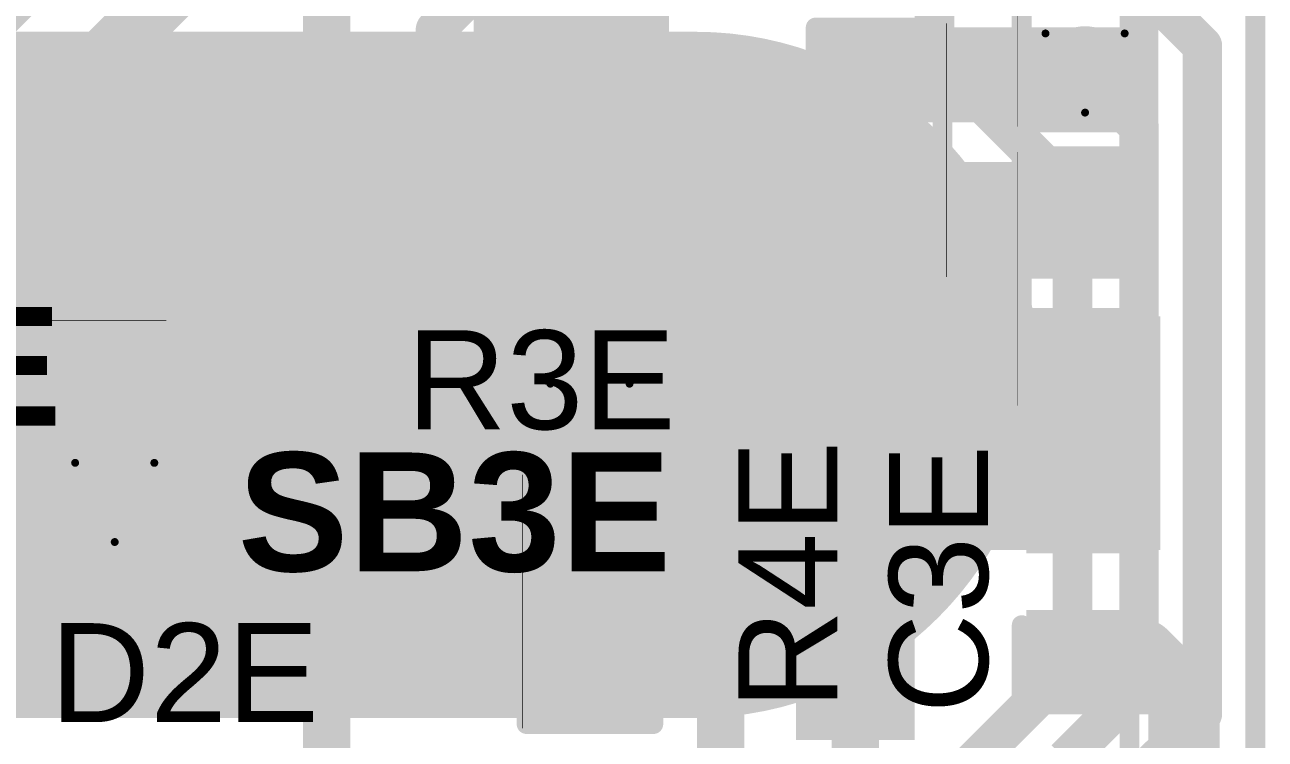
# Model space of a CAD drawing. Header units: inches. Extents: x -4.2 to 12.6, y -6.1 to 3.
# Drawn here: x 2.0558 to 2.369, y -4.9446 to -4.7641 of the extents above; entities that cross this region are included whole.
import ezdxf

# ---------------------------------------------------------------- set-up
doc = ezdxf.new("R2010")
doc.units = ezdxf.units.IN
doc.header["$MEASUREMENT"] = 0
for name, color, linetype in [('Board Outline', 216, 'Continuous'), ('Bottom Layer', 5, 'Continuous'), ('Bottom Overlay', 54, 'Continuous'), ('Bottom Paste', 16, 'Continuous'), ('Drill Drawing', 1, 'Continuous'), ('Flex_Ribbon Bottom Coverlay', 6, 'Continuous'), ('Flex_Ribbon Top Overlay', 2, 'Continuous'), ('Top Layer', 1, 'Continuous'), ('Top Paste', 8, 'Continuous'), ('Top Solder', 216, 'Continuous'), ('Via Holes', 16, 'Continuous')]:
    doc.layers.add(name, color=color, linetype=linetype)
doc.styles.add('Arial', font='', dxfattribs={"height": 0.2})
doc.styles.add('Arial_Bold', font='', dxfattribs={"height": 0.2})
doc.styles.get('Arial').set_extended_font_data('Arial')
doc.styles.get('Arial_Bold').set_extended_font_data('Arial', bold=True)

# ---------------------------------------------------------------- blocks, each defined once
blk = doc.blocks.new('14_TSSOP_38')
at = {"layer": 'Flex_Ribbon Top Overlay'}
blk.add_hatch(color=2, dxfattribs=at).paths.add_polyline_path([(-0.0840002, 0.0679998), (-0.0730002, 0.0679998), (-0.0730002, 0.0859998), (-0.0840002, 0.0859998)])
at = {"layer": 'Top Layer'}
for points in [[(-0.1299212, 0.08562995), (-0.0885826, 0.08562995), (-0.0885826, 0.06791345), (-0.1299212, 0.06791345)], [(0.0885827, 0.08562995), (0.1299213, 0.08562995), (0.1299213, 0.06791345), (0.0885827, 0.06791345)], [(-0.1299212, 0.06003935), (-0.0885826, 0.06003935), (-0.0885826, 0.04232285), (-0.1299212, 0.04232285)], [(0.0885827, 0.06003945), (0.1299213, 0.06003945), (0.1299213, 0.04232295), (0.0885827, 0.04232295)], [(-0.1299212, 0.03444885), (-0.0885826, 0.03444885), (-0.0885826, 0.01673235), (-0.1299212, 0.01673235)], [(0.0885827, 0.03444885), (0.1299213, 0.03444885), (0.1299213, 0.01673235), (0.0885827, 0.01673235)], [(-0.1299212, 0.00885825), (-0.0885826, 0.00885825), (-0.0885826, -0.00885825), (-0.1299212, -0.00885825)], [(0.0885827, 0.00885835), (0.1299213, 0.00885835), (0.1299213, -0.00885815), (0.0885827, -0.00885815)], [(-0.1299212, -0.01673225), (-0.0885826, -0.01673225), (-0.0885826, -0.03444875), (-0.1299212, -0.03444875)], [(0.0885827, -0.01673225), (0.1299213, -0.01673225), (0.1299213, -0.03444875), (0.0885827, -0.03444875)], [(-0.1299212, -0.04232285), (-0.0885826, -0.04232285), (-0.0885826, -0.06003935), (-0.1299212, -0.06003935)], [(0.0885827, -0.04232275), (0.1299213, -0.04232275), (0.1299213, -0.06003925), (0.0885827, -0.06003925)], [(-0.1299212, -0.06791335), (-0.0885826, -0.06791335), (-0.0885826, -0.08562985), (-0.1299212, -0.08562985)], [(0.0885827, -0.06791335), (0.1299213, -0.06791335), (0.1299213, -0.08562985), (0.0885827, -0.08562985)]]:
    blk.add_hatch(color=1, dxfattribs=at).paths.add_polyline_path(points)
at = {"layer": 'Top Paste'}
for points in [[(-0.1299212, 0.08562995), (-0.0885826, 0.08562995), (-0.0885826, 0.06791345), (-0.1299212, 0.06791345)], [(0.0885827, 0.08562995), (0.1299213, 0.08562995), (0.1299213, 0.06791345), (0.0885827, 0.06791345)], [(-0.1299212, 0.06003935), (-0.0885826, 0.06003935), (-0.0885826, 0.04232285), (-0.1299212, 0.04232285)], [(0.0885827, 0.06003945), (0.1299213, 0.06003945), (0.1299213, 0.04232295), (0.0885827, 0.04232295)], [(-0.1299212, 0.03444885), (-0.0885826, 0.03444885), (-0.0885826, 0.01673235), (-0.1299212, 0.01673235)], [(0.0885827, 0.03444885), (0.1299213, 0.03444885), (0.1299213, 0.01673235), (0.0885827, 0.01673235)], [(-0.1299212, 0.00885825), (-0.0885826, 0.00885825), (-0.0885826, -0.00885825), (-0.1299212, -0.00885825)], [(0.0885827, 0.00885835), (0.1299213, 0.00885835), (0.1299213, -0.00885815), (0.0885827, -0.00885815)], [(-0.1299212, -0.01673225), (-0.0885826, -0.01673225), (-0.0885826, -0.03444875), (-0.1299212, -0.03444875)], [(0.0885827, -0.01673225), (0.1299213, -0.01673225), (0.1299213, -0.03444875), (0.0885827, -0.03444875)], [(-0.1299212, -0.04232285), (-0.0885826, -0.04232285), (-0.0885826, -0.06003935), (-0.1299212, -0.06003935)], [(0.0885827, -0.04232275), (0.1299213, -0.04232275), (0.1299213, -0.06003925), (0.0885827, -0.06003925)], [(-0.1299212, -0.06791335), (-0.0885826, -0.06791335), (-0.0885826, -0.08562985), (-0.1299212, -0.08562985)], [(0.0885827, -0.06791335), (0.1299213, -0.06791335), (0.1299213, -0.08562985), (0.0885827, -0.08562985)]]:
    blk.add_hatch(color=8, dxfattribs=at).paths.add_polyline_path(points)
at = {"layer": 'Top Solder'}
for points in [[(-0.1339212, 0.08962995), (-0.0845826, 0.08962995), (-0.0845826, 0.06391345), (-0.1339212, 0.06391345)], [(-0.1339212, 0.08962995), (-0.0845826, 0.08962995), (-0.0845826, 0.06391345), (-0.1339212, 0.06391345)], [(0.0845827, 0.08962995), (0.1339213, 0.08962995), (0.1339213, 0.06391345), (0.0845827, 0.06391345)], [(0.0845827, 0.08962995), (0.1339213, 0.08962995), (0.1339213, 0.06391345), (0.0845827, 0.06391345)], [(-0.1339212, 0.06403935), (-0.0845826, 0.06403935), (-0.0845826, 0.03832285), (-0.1339212, 0.03832285)], [(-0.1339212, 0.06403935), (-0.0845826, 0.06403935), (-0.0845826, 0.03832285), (-0.1339212, 0.03832285)], [(0.0845827, 0.06403945), (0.1339213, 0.06403945), (0.1339213, 0.03832295), (0.0845827, 0.03832295)], [(0.0845827, 0.06403945), (0.1339213, 0.06403945), (0.1339213, 0.03832295), (0.0845827, 0.03832295)], [(-0.1339212, 0.03844885), (-0.0845826, 0.03844885), (-0.0845826, 0.01273235), (-0.1339212, 0.01273235)], [(-0.1339212, 0.03844885), (-0.0845826, 0.03844885), (-0.0845826, 0.01273235), (-0.1339212, 0.01273235)], [(0.0845827, 0.03844885), (0.1339213, 0.03844885), (0.1339213, 0.01273235), (0.0845827, 0.01273235)], [(0.0845827, 0.03844885), (0.1339213, 0.03844885), (0.1339213, 0.01273235), (0.0845827, 0.01273235)], [(-0.1339212, 0.01285825), (-0.0845826, 0.01285825), (-0.0845826, -0.01285825), (-0.1339212, -0.01285825)], [(-0.1339212, 0.01285825), (-0.0845826, 0.01285825), (-0.0845826, -0.01285825), (-0.1339212, -0.01285825)], [(0.0845827, 0.01285835), (0.1339213, 0.01285835), (0.1339213, -0.01285815), (0.0845827, -0.01285815)], [(0.0845827, 0.01285835), (0.1339213, 0.01285835), (0.1339213, -0.01285815), (0.0845827, -0.01285815)], [(-0.1339212, -0.01273225), (-0.0845826, -0.01273225), (-0.0845826, -0.03844875), (-0.1339212, -0.03844875)], [(-0.1339212, -0.01273225), (-0.0845826, -0.01273225), (-0.0845826, -0.03844875), (-0.1339212, -0.03844875)], [(0.0845827, -0.01273225), (0.1339213, -0.01273225), (0.1339213, -0.03844875), (0.0845827, -0.03844875)], [(0.0845827, -0.01273225), (0.1339213, -0.01273225), (0.1339213, -0.03844875), (0.0845827, -0.03844875)], [(-0.1339212, -0.03832285), (-0.0845826, -0.03832285), (-0.0845826, -0.06403935), (-0.1339212, -0.06403935)], [(-0.1339212, -0.03832285), (-0.0845826, -0.03832285), (-0.0845826, -0.06403935), (-0.1339212, -0.06403935)], [(0.0845827, -0.03832275), (0.1339213, -0.03832275), (0.1339213, -0.06403925), (0.0845827, -0.06403925)], [(0.0845827, -0.03832275), (0.1339213, -0.03832275), (0.1339213, -0.06403925), (0.0845827, -0.06403925)], [(-0.1339212, -0.06391335), (-0.0845826, -0.06391335), (-0.0845826, -0.08962985), (-0.1339212, -0.08962985)], [(-0.1339212, -0.06391335), (-0.0845826, -0.06391335), (-0.0845826, -0.08962985), (-0.1339212, -0.08962985)], [(0.0845827, -0.06391335), (0.1339213, -0.06391335), (0.1339213, -0.08962985), (0.0845827, -0.08962985)], [(0.0845827, -0.06391335), (0.1339213, -0.06391335), (0.1339213, -0.08962985), (0.0845827, -0.08962985)]]:
    blk.add_hatch(color=216, dxfattribs=at).paths.add_polyline_path(points)
at = {"layer": 'Flex_Ribbon Top Overlay'}
for points in [[(-0.09, 0.1, 0.005, 0.005, 0), (-0.09, 0.092, 0.005, 0.005, 0)], [(0.0900001, 0.1, 0.005, 0.005, 0), (-0.09, 0.1, 0.005, 0.005, 0)], [(0.0900001, 0.1, 0.005, 0.005, 0), (0.0900001, 0.092, 0.005, 0.005, 0)], [(-0.141, 0.082, 0.007874, 0.007874, 0), (-0.141, 0.072, 0.007874, 0.007874, 0)], [(-0.136, 0.077, 0.007874, 0.007874, 0), (-0.141, 0.082, 0.007874, 0.007874, 0)], [(-0.136, 0.077, 0.007874, 0.007874, 0), (-0.141, 0.072, 0.007874, 0.007874, 0)], [(-0.09, -0.0919999, 0.005, 0.005, 0), (-0.09, -0.0999999, 0.005, 0.005, 0)], [(0.0900001, -0.0919999, 0.005, 0.005, 0), (0.0900001, -0.0999999, 0.005, 0.005, 0)], [(0.0900001, -0.0999999, 0.005, 0.005, 0), (-0.09, -0.0999999, 0.005, 0.005, 0)]]:
    blk.add_lwpolyline(points, format="xyseb", dxfattribs=at)
for points in [[(-0.09125, 0.1, 0.0025, 0.0025, 1), (-0.08875, 0.1, 0.0025, 0.0025, 1)], [(-0.09125, 0.1, 0.0025, 0.0025, 1), (-0.08875, 0.1, 0.0025, 0.0025, 1)], [(0.0887501, 0.1, 0.0025, 0.0025, 1), (0.0912501, 0.1, 0.0025, 0.0025, 1)], [(0.0887501, 0.1, 0.0025, 0.0025, 1), (0.0912501, 0.1, 0.0025, 0.0025, 1)], [(-0.09125, 0.092, 0.0025, 0.0025, 1), (-0.08875, 0.092, 0.0025, 0.0025, 1)], [(0.0887501, 0.092, 0.0025, 0.0025, 1), (0.0912501, 0.092, 0.0025, 0.0025, 1)], [(-0.1429685, 0.082, 0.003937, 0.003937, 1), (-0.1390315, 0.082, 0.003937, 0.003937, 1)], [(-0.1429685, 0.082, 0.003937, 0.003937, 1), (-0.1390315, 0.082, 0.003937, 0.003937, 1)], [(-0.1379685, 0.077, 0.003937, 0.003937, 1), (-0.1340315, 0.077, 0.003937, 0.003937, 1)], [(-0.1379685, 0.077, 0.003937, 0.003937, 1), (-0.1340315, 0.077, 0.003937, 0.003937, 1)], [(-0.1429685, 0.072, 0.003937, 0.003937, 1), (-0.1390315, 0.072, 0.003937, 0.003937, 1)], [(-0.1429685, 0.072, 0.003937, 0.003937, 1), (-0.1390315, 0.072, 0.003937, 0.003937, 1)], [(-0.09125, -0.0919999, 0.0025, 0.0025, 1), (-0.08875, -0.0919999, 0.0025, 0.0025, 1)], [(0.0887501, -0.0919999, 0.0025, 0.0025, 1), (0.0912501, -0.0919999, 0.0025, 0.0025, 1)], [(-0.09125, -0.0999999, 0.0025, 0.0025, 1), (-0.08875, -0.0999999, 0.0025, 0.0025, 1)], [(-0.09125, -0.0999999, 0.0025, 0.0025, 1), (-0.08875, -0.0999999, 0.0025, 0.0025, 1)], [(0.0887501, -0.0999999, 0.0025, 0.0025, 1), (0.0912501, -0.0999999, 0.0025, 0.0025, 1)], [(0.0887501, -0.0999999, 0.0025, 0.0025, 1), (0.0912501, -0.0999999, 0.0025, 0.0025, 1)]]:
    blk.add_lwpolyline(points, format="xyseb", close=True, dxfattribs=at)
blk = doc.blocks.new('S______B______0402_80')
at = {"layer": 'Top Layer'}
for points in [[(-0.0275, -0.0125), (-0.0275, 0.0125), (-0.009499999999999998, 0.0125), (-0.009500000000000001, -0.0125)], [(0.009499999999999998, -0.0125), (0.009500000000000001, 0.0125), (0.0275, 0.0125), (0.0275, -0.0125)]]:
    blk.add_hatch(color=1, dxfattribs=at).paths.add_polyline_path(points)
at = {"layer": 'Top Paste'}
for points in [[(-0.0275, -0.0125), (-0.0275, 0.0125), (-0.009499999999999998, 0.0125), (-0.009500000000000001, -0.0125)], [(0.009499999999999998, -0.0125), (0.009500000000000001, 0.0125), (0.0275, 0.0125), (0.0275, -0.0125)]]:
    blk.add_hatch(color=8, dxfattribs=at).paths.add_polyline_path(points)
at = {"layer": 'Top Solder'}
for points in [[(-0.0296654, -0.0146654), (-0.0296654, 0.0146654), (-0.007334599999999998, 0.0146654), (-0.007334600000000002, -0.0146654)], [(-0.0296654, -0.0146654), (-0.0296654, 0.0146654), (-0.007334599999999998, 0.0146654), (-0.007334600000000002, -0.0146654)], [(0.007334599999999998, -0.0146654), (0.007334600000000002, 0.0146654), (0.0296654, 0.0146654), (0.0296654, -0.0146654)], [(0.007334599999999998, -0.0146654), (0.007334600000000002, 0.0146654), (0.0296654, 0.0146654), (0.0296654, -0.0146654)]]:
    blk.add_hatch(color=216, dxfattribs=at).paths.add_polyline_path(points)
at = {"layer": 'Flex_Ribbon Top Overlay'}
for points in [[(-0.031, 0.016, 0.005, 0.005, 0), (-0.031, -0.016, 0.005, 0.005, 0)], [(0.031, 0.016, 0.005, 0.005, 0), (-0.031, 0.016, 0.005, 0.005, 0)], [(0.031, 0.016, 0.005, 0.005, 0), (0.031, -0.016, 0.005, 0.005, 0)], [(0.031, -0.016, 0.005, 0.005, 0), (-0.031, -0.016, 0.005, 0.005, 0)], [(0.032, -0.017, 0.000127, 0.000127, 0), (-0.032, -0.017, 0.000127, 0.000127, 0)]]:
    blk.add_lwpolyline(points, format="xyseb", dxfattribs=at)
for points in [[(-0.03225, 0.016, 0.0025, 0.0025, 1), (-0.02975, 0.016, 0.0025, 0.0025, 1)], [(-0.03225, 0.016, 0.0025, 0.0025, 1), (-0.02975, 0.016, 0.0025, 0.0025, 1)], [(0.02975, 0.016, 0.0025, 0.0025, 1), (0.03225, 0.016, 0.0025, 0.0025, 1)], [(0.02975, 0.016, 0.0025, 0.0025, 1), (0.03225, 0.016, 0.0025, 0.0025, 1)], [(-0.03225, -0.016, 0.0025, 0.0025, 1), (-0.02975, -0.016, 0.0025, 0.0025, 1)], [(-0.03225, -0.016, 0.0025, 0.0025, 1), (-0.02975, -0.016, 0.0025, 0.0025, 1)], [(0.02975, -0.016, 0.0025, 0.0025, 1), (0.03225, -0.016, 0.0025, 0.0025, 1)], [(0.02975, -0.016, 0.0025, 0.0025, 1), (0.03225, -0.016, 0.0025, 0.0025, 1)], [(-0.0320317, -0.017, 6.35e-05, 6.35e-05, 1), (-0.0319683, -0.017, 6.35e-05, 6.35e-05, 1)], [(0.0319683, -0.017, 6.35e-05, 6.35e-05, 1), (0.0320317, -0.017, 6.35e-05, 6.35e-05, 1)]]:
    blk.add_lwpolyline(points, format="xyseb", close=True, dxfattribs=at)
blk = doc.blocks.new('S______B______0402_87')
at = {"layer": 'Top Layer'}
for points in [[(-0.0275, -0.0125), (-0.0275, 0.0125), (-0.009500000000000003, 0.0125), (-0.009499999999999996, -0.0125)], [(0.009500000000000003, -0.0125), (0.009499999999999996, 0.0125), (0.0275, 0.0125), (0.0275, -0.0125)]]:
    blk.add_hatch(color=1, dxfattribs=at).paths.add_polyline_path(points)
at = {"layer": 'Top Paste'}
for points in [[(-0.0275, -0.0125), (-0.0275, 0.0125), (-0.009500000000000003, 0.0125), (-0.009499999999999996, -0.0125)], [(0.009500000000000003, -0.0125), (0.009499999999999996, 0.0125), (0.0275, 0.0125), (0.0275, -0.0125)]]:
    blk.add_hatch(color=8, dxfattribs=at).paths.add_polyline_path(points)
at = {"layer": 'Top Solder'}
for points in [[(-0.0296654, -0.0146654), (-0.0296654, 0.0146654), (-0.007334600000000003, 0.0146654), (-0.007334599999999997, -0.0146654)], [(-0.0296654, -0.0146654), (-0.0296654, 0.0146654), (-0.007334600000000003, 0.0146654), (-0.007334599999999997, -0.0146654)], [(0.007334600000000003, -0.0146654), (0.007334599999999997, 0.0146654), (0.0296654, 0.0146654), (0.0296654, -0.0146654)], [(0.007334600000000003, -0.0146654), (0.007334599999999997, 0.0146654), (0.0296654, 0.0146654), (0.0296654, -0.0146654)]]:
    blk.add_hatch(color=216, dxfattribs=at).paths.add_polyline_path(points)
at = {"layer": 'Flex_Ribbon Top Overlay'}
for points in [[(-0.031, -0.016, 0.005, 0.005, 0), (-0.031, 0.016, 0.005, 0.005, 0)], [(0.031, 0.016, 0.005, 0.005, 0), (-0.031, 0.016, 0.005, 0.005, 0)], [(0.031, -0.016, 0.005, 0.005, 0), (0.031, 0.016, 0.005, 0.005, 0)], [(0.031, -0.016, 0.005, 0.005, 0), (-0.031, -0.016, 0.005, 0.005, 0)], [(0.032, -0.017, 0.000127, 0.000127, 0), (-0.032, -0.017, 0.000127, 0.000127, 0)]]:
    blk.add_lwpolyline(points, format="xyseb", dxfattribs=at)
for points in [[(-0.03225, 0.016, 0.0025, 0.0025, 1), (-0.02975, 0.016, 0.0025, 0.0025, 1)], [(-0.03225, 0.016, 0.0025, 0.0025, 1), (-0.02975, 0.016, 0.0025, 0.0025, 1)], [(0.02975, 0.016, 0.0025, 0.0025, 1), (0.03225, 0.016, 0.0025, 0.0025, 1)], [(0.02975, 0.016, 0.0025, 0.0025, 1), (0.03225, 0.016, 0.0025, 0.0025, 1)], [(-0.03225, -0.016, 0.0025, 0.0025, 1), (-0.02975, -0.016, 0.0025, 0.0025, 1)], [(-0.03225, -0.016, 0.0025, 0.0025, 1), (-0.02975, -0.016, 0.0025, 0.0025, 1)], [(0.02975, -0.016, 0.0025, 0.0025, 1), (0.03225, -0.016, 0.0025, 0.0025, 1)], [(0.02975, -0.016, 0.0025, 0.0025, 1), (0.03225, -0.016, 0.0025, 0.0025, 1)], [(-0.0320317, -0.017, 6.35e-05, 6.35e-05, 1), (-0.0319683, -0.017, 6.35e-05, 6.35e-05, 1)], [(0.0319683, -0.017, 6.35e-05, 6.35e-05, 1), (0.0320317, -0.017, 6.35e-05, 6.35e-05, 1)]]:
    blk.add_lwpolyline(points, format="xyseb", close=True, dxfattribs=at)
blk = doc.blocks.new('R___0402_157')
at = {"layer": 'Top Layer'}
for points in [[(-0.0275, -0.0125), (-0.0275, 0.0125), (-0.009500000000000003, 0.0125), (-0.009499999999999996, -0.0125)], [(0.009500000000000003, -0.0125), (0.009499999999999996, 0.0125), (0.0275, 0.0125), (0.0275, -0.0125)]]:
    blk.add_hatch(color=1, dxfattribs=at).paths.add_polyline_path(points)
at = {"layer": 'Top Paste'}
for points in [[(-0.0275, -0.0125), (-0.0275, 0.0125), (-0.009500000000000003, 0.0125), (-0.009499999999999996, -0.0125)], [(0.009500000000000003, -0.0125), (0.009499999999999996, 0.0125), (0.0275, 0.0125), (0.0275, -0.0125)]]:
    blk.add_hatch(color=8, dxfattribs=at).paths.add_polyline_path(points)
at = {"layer": 'Top Solder'}
for points in [[(-0.0296654, -0.0146654), (-0.0296654, 0.0146654), (-0.007334600000000003, 0.0146654), (-0.007334599999999997, -0.0146654)], [(-0.0296654, -0.0146654), (-0.0296654, 0.0146654), (-0.007334600000000003, 0.0146654), (-0.007334599999999997, -0.0146654)], [(0.007334600000000003, -0.0146654), (0.007334599999999997, 0.0146654), (0.0296654, 0.0146654), (0.0296654, -0.0146654)], [(0.007334600000000003, -0.0146654), (0.007334599999999997, 0.0146654), (0.0296654, 0.0146654), (0.0296654, -0.0146654)]]:
    blk.add_hatch(color=216, dxfattribs=at).paths.add_polyline_path(points)
at = {"layer": 'Flex_Ribbon Top Overlay'}
for points in [[(-0.031, -0.016, 0.005, 0.005, 0), (-0.031, 0.016, 0.005, 0.005, 0)], [(0.031, 0.016, 0.005, 0.005, 0), (-0.031, 0.016, 0.005, 0.005, 0)], [(0.031, -0.016, 0.005, 0.005, 0), (0.031, 0.016, 0.005, 0.005, 0)], [(0.031, -0.016, 0.005, 0.005, 0), (-0.031, -0.016, 0.005, 0.005, 0)], [(0.032, -0.017, 0.000127, 0.000127, 0), (-0.032, -0.017, 0.000127, 0.000127, 0)]]:
    blk.add_lwpolyline(points, format="xyseb", dxfattribs=at)
for points in [[(-0.03225, 0.016, 0.0025, 0.0025, 1), (-0.02975, 0.016, 0.0025, 0.0025, 1)], [(-0.03225, 0.016, 0.0025, 0.0025, 1), (-0.02975, 0.016, 0.0025, 0.0025, 1)], [(0.02975, 0.016, 0.0025, 0.0025, 1), (0.03225, 0.016, 0.0025, 0.0025, 1)], [(0.02975, 0.016, 0.0025, 0.0025, 1), (0.03225, 0.016, 0.0025, 0.0025, 1)], [(-0.03225, -0.016, 0.0025, 0.0025, 1), (-0.02975, -0.016, 0.0025, 0.0025, 1)], [(-0.03225, -0.016, 0.0025, 0.0025, 1), (-0.02975, -0.016, 0.0025, 0.0025, 1)], [(0.02975, -0.016, 0.0025, 0.0025, 1), (0.03225, -0.016, 0.0025, 0.0025, 1)], [(0.02975, -0.016, 0.0025, 0.0025, 1), (0.03225, -0.016, 0.0025, 0.0025, 1)], [(-0.0320317, -0.017, 6.35e-05, 6.35e-05, 1), (-0.0319683, -0.017, 6.35e-05, 6.35e-05, 1)], [(0.0319683, -0.017, 6.35e-05, 6.35e-05, 1), (0.0320317, -0.017, 6.35e-05, 6.35e-05, 1)]]:
    blk.add_lwpolyline(points, format="xyseb", close=True, dxfattribs=at)
blk = doc.blocks.new('R___0402_164')
at = {"layer": 'Top Layer'}
for points in [[(-0.0275, -0.0125), (-0.0275, 0.0125), (-0.009499999999999998, 0.0125), (-0.009500000000000001, -0.0125)], [(0.009499999999999998, -0.0125), (0.009500000000000001, 0.0125), (0.0275, 0.0125), (0.0275, -0.0125)]]:
    blk.add_hatch(color=1, dxfattribs=at).paths.add_polyline_path(points)
at = {"layer": 'Top Paste'}
for points in [[(-0.0275, -0.0125), (-0.0275, 0.0125), (-0.009499999999999998, 0.0125), (-0.009500000000000001, -0.0125)], [(0.009499999999999998, -0.0125), (0.009500000000000001, 0.0125), (0.0275, 0.0125), (0.0275, -0.0125)]]:
    blk.add_hatch(color=8, dxfattribs=at).paths.add_polyline_path(points)
at = {"layer": 'Top Solder'}
for points in [[(-0.0296654, -0.0146654), (-0.0296654, 0.0146654), (-0.007334599999999998, 0.0146654), (-0.007334600000000002, -0.0146654)], [(-0.0296654, -0.0146654), (-0.0296654, 0.0146654), (-0.007334599999999998, 0.0146654), (-0.007334600000000002, -0.0146654)], [(0.007334599999999998, -0.0146654), (0.007334600000000002, 0.0146654), (0.0296654, 0.0146654), (0.0296654, -0.0146654)], [(0.007334599999999998, -0.0146654), (0.007334600000000002, 0.0146654), (0.0296654, 0.0146654), (0.0296654, -0.0146654)]]:
    blk.add_hatch(color=216, dxfattribs=at).paths.add_polyline_path(points)
at = {"layer": 'Flex_Ribbon Top Overlay'}
for points in [[(-0.031, 0.016, 0.005, 0.005, 0), (-0.031, -0.016, 0.005, 0.005, 0)], [(-0.031, 0.016, 0.005, 0.005, 0), (0.031, 0.016, 0.005, 0.005, 0)], [(0.031, 0.016, 0.005, 0.005, 0), (0.031, -0.016, 0.005, 0.005, 0)], [(-0.031, -0.016, 0.005, 0.005, 0), (0.031, -0.016, 0.005, 0.005, 0)], [(-0.032, -0.017, 0.000127, 0.000127, 0), (0.032, -0.017, 0.000127, 0.000127, 0)]]:
    blk.add_lwpolyline(points, format="xyseb", dxfattribs=at)
for points in [[(-0.03225, 0.016, 0.0025, 0.0025, 1), (-0.02975, 0.016, 0.0025, 0.0025, 1)], [(-0.03225, 0.016, 0.0025, 0.0025, 1), (-0.02975, 0.016, 0.0025, 0.0025, 1)], [(0.02975, 0.016, 0.0025, 0.0025, 1), (0.03225, 0.016, 0.0025, 0.0025, 1)], [(0.02975, 0.016, 0.0025, 0.0025, 1), (0.03225, 0.016, 0.0025, 0.0025, 1)], [(-0.03225, -0.016, 0.0025, 0.0025, 1), (-0.02975, -0.016, 0.0025, 0.0025, 1)], [(-0.03225, -0.016, 0.0025, 0.0025, 1), (-0.02975, -0.016, 0.0025, 0.0025, 1)], [(0.02975, -0.016, 0.0025, 0.0025, 1), (0.03225, -0.016, 0.0025, 0.0025, 1)], [(0.02975, -0.016, 0.0025, 0.0025, 1), (0.03225, -0.016, 0.0025, 0.0025, 1)], [(-0.0320317, -0.017, 6.35e-05, 6.35e-05, 1), (-0.0319683, -0.017, 6.35e-05, 6.35e-05, 1)], [(0.0319683, -0.017, 6.35e-05, 6.35e-05, 1), (0.0320317, -0.017, 6.35e-05, 6.35e-05, 1)]]:
    blk.add_lwpolyline(points, format="xyseb", close=True, dxfattribs=at)
blk = doc.blocks.new('R___0402_171')
at = {"layer": 'Top Layer'}
for points in [[(-0.0275, -0.0125), (-0.0275, 0.0125), (-0.009500000000000003, 0.0125), (-0.009499999999999996, -0.0125)], [(0.009500000000000003, -0.0125), (0.009499999999999996, 0.0125), (0.0275, 0.0125), (0.0275, -0.0125)]]:
    blk.add_hatch(color=1, dxfattribs=at).paths.add_polyline_path(points)
at = {"layer": 'Top Paste'}
for points in [[(-0.0275, -0.0125), (-0.0275, 0.0125), (-0.009500000000000003, 0.0125), (-0.009499999999999996, -0.0125)], [(0.009500000000000003, -0.0125), (0.009499999999999996, 0.0125), (0.0275, 0.0125), (0.0275, -0.0125)]]:
    blk.add_hatch(color=8, dxfattribs=at).paths.add_polyline_path(points)
at = {"layer": 'Top Solder'}
for points in [[(-0.0296654, -0.0146654), (-0.0296654, 0.0146654), (-0.007334600000000003, 0.0146654), (-0.007334599999999997, -0.0146654)], [(-0.0296654, -0.0146654), (-0.0296654, 0.0146654), (-0.007334600000000003, 0.0146654), (-0.007334599999999997, -0.0146654)], [(0.007334600000000003, -0.0146654), (0.007334599999999997, 0.0146654), (0.0296654, 0.0146654), (0.0296654, -0.0146654)], [(0.007334600000000003, -0.0146654), (0.007334599999999997, 0.0146654), (0.0296654, 0.0146654), (0.0296654, -0.0146654)]]:
    blk.add_hatch(color=216, dxfattribs=at).paths.add_polyline_path(points)
at = {"layer": 'Flex_Ribbon Top Overlay'}
for points in [[(-0.031, -0.016, 0.005, 0.005, 0), (-0.031, 0.016, 0.005, 0.005, 0)], [(0.031, 0.016, 0.005, 0.005, 0), (-0.031, 0.016, 0.005, 0.005, 0)], [(0.031, -0.016, 0.005, 0.005, 0), (0.031, 0.016, 0.005, 0.005, 0)], [(0.031, -0.016, 0.005, 0.005, 0), (-0.031, -0.016, 0.005, 0.005, 0)], [(0.032, -0.017, 0.000127, 0.000127, 0), (-0.032, -0.017, 0.000127, 0.000127, 0)]]:
    blk.add_lwpolyline(points, format="xyseb", dxfattribs=at)
for points in [[(-0.03225, 0.016, 0.0025, 0.0025, 1), (-0.02975, 0.016, 0.0025, 0.0025, 1)], [(-0.03225, 0.016, 0.0025, 0.0025, 1), (-0.02975, 0.016, 0.0025, 0.0025, 1)], [(0.02975, 0.016, 0.0025, 0.0025, 1), (0.03225, 0.016, 0.0025, 0.0025, 1)], [(0.02975, 0.016, 0.0025, 0.0025, 1), (0.03225, 0.016, 0.0025, 0.0025, 1)], [(-0.03225, -0.016, 0.0025, 0.0025, 1), (-0.02975, -0.016, 0.0025, 0.0025, 1)], [(-0.03225, -0.016, 0.0025, 0.0025, 1), (-0.02975, -0.016, 0.0025, 0.0025, 1)], [(0.02975, -0.016, 0.0025, 0.0025, 1), (0.03225, -0.016, 0.0025, 0.0025, 1)], [(0.02975, -0.016, 0.0025, 0.0025, 1), (0.03225, -0.016, 0.0025, 0.0025, 1)], [(-0.0320317, -0.017, 6.35e-05, 6.35e-05, 1), (-0.0319683, -0.017, 6.35e-05, 6.35e-05, 1)], [(0.0319683, -0.017, 6.35e-05, 6.35e-05, 1), (0.0320317, -0.017, 6.35e-05, 6.35e-05, 1)]]:
    blk.add_lwpolyline(points, format="xyseb", close=True, dxfattribs=at)
blk = doc.blocks.new('_EMG________B_199')
at = {"layer": 'Bottom Layer'}
h = blk.add_hatch(color=5, dxfattribs=at)
edge = h.paths.add_edge_path()
edge.add_arc((-0.1141722, 0.0005045), 0.0826771, 90, 270)
edge.add_line((-0.1141722, -0.0821726), (0.1141744, -0.0821726))
edge.add_arc((0.1141744, 0.0005045), 0.0826771, 270, 450)
edge.add_line((0.1141744, 0.08318160000000001), (-0.1141722, 0.08318160000000001))
at = {"layer": 'Bottom Paste'}
h = blk.add_hatch(color=16, dxfattribs=at)
edge = h.paths.add_edge_path()
edge.add_arc((-0.1141722, 0.0005045), 0.0826771, 90, 270)
edge.add_line((-0.1141722, -0.0821726), (0.1141744, -0.0821726))
edge.add_arc((0.1141744, 0.0005045), 0.0826771, 270, 450)
edge.add_line((0.1141744, 0.08318160000000001), (-0.1141722, 0.08318160000000001))
at = {"layer": 'Flex_Ribbon Bottom Coverlay'}
h = blk.add_hatch(color=6, dxfattribs=at)
edge = h.paths.add_edge_path()
edge.add_arc((-0.1141722, 0.0005045), 0.0866771, 90, 270)
edge.add_line((-0.1141722, -0.0861726), (0.1141744, -0.0861726))
edge.add_arc((0.1141744, 0.0005045), 0.0866771, 270, 450)
edge.add_line((0.1141744, 0.08718160000000001), (-0.1141722, 0.08718160000000001))
h = blk.add_hatch(color=6, dxfattribs=at)
edge = h.paths.add_edge_path()
edge.add_arc((-0.1141722, 0.0005045), 0.0866771, 90, 270)
edge.add_line((-0.1141722, -0.0861726), (0.1141744, -0.0861726))
edge.add_arc((0.1141744, 0.0005045), 0.0866771, 270, 450)
edge.add_line((0.1141744, 0.08718160000000001), (-0.1141722, 0.08718160000000001))
at = {"layer": 'Bottom Overlay'}
blk.add_lwpolyline([(0.2237505, -0.4317177, 0.005, 0.005, 0), (0.2237505, 0.4317242, 0.005, 0.005, 0)], format="xyseb", dxfattribs=at)
blk = doc.blocks.new('C___0402_248')
at = {"layer": 'Top Layer'}
for points in [[(-0.0275, -0.0125), (-0.0275, 0.0125), (-0.009499999999999998, 0.0125), (-0.009500000000000001, -0.0125)], [(0.009499999999999998, -0.0125), (0.009500000000000001, 0.0125), (0.0275, 0.0125), (0.0275, -0.0125)]]:
    blk.add_hatch(color=1, dxfattribs=at).paths.add_polyline_path(points)
at = {"layer": 'Top Paste'}
for points in [[(-0.0275, -0.0125), (-0.0275, 0.0125), (-0.009499999999999998, 0.0125), (-0.009500000000000001, -0.0125)], [(0.009499999999999998, -0.0125), (0.009500000000000001, 0.0125), (0.0275, 0.0125), (0.0275, -0.0125)]]:
    blk.add_hatch(color=8, dxfattribs=at).paths.add_polyline_path(points)
at = {"layer": 'Top Solder'}
for points in [[(-0.0298622, -0.0148622), (-0.0298622, 0.0148622), (-0.007137799999999999, 0.0148622), (-0.007137800000000001, -0.0148622)], [(-0.0298622, -0.0148622), (-0.0298622, 0.0148622), (-0.007137799999999999, 0.0148622), (-0.007137800000000001, -0.0148622)], [(0.007137799999999999, -0.0148622), (0.007137800000000001, 0.0148622), (0.0298622, 0.0148622), (0.0298622, -0.0148622)], [(0.007137799999999999, -0.0148622), (0.007137800000000001, 0.0148622), (0.0298622, 0.0148622), (0.0298622, -0.0148622)]]:
    blk.add_hatch(color=216, dxfattribs=at).paths.add_polyline_path(points)
at = {"layer": 'Flex_Ribbon Top Overlay'}
for points in [[(-0.031, 0.016, 0.005, 0.005, 0), (-0.011, 0.016, 0.005, 0.005, 0)], [(-0.031, 0.016, 0.005, 0.005, 0), (-0.031, -0.016, 0.005, 0.005, 0)], [(0.011, 0.016, 0.005, 0.005, 0), (0.031, 0.016, 0.005, 0.005, 0)], [(0.031, 0.016, 0.005, 0.005, 0), (0.031, -0.016, 0.005, 0.005, 0)], [(-0.031, -0.016, 0.005, 0.005, 0), (-0.011, -0.016, 0.005, 0.005, 0)], [(0.011, -0.016, 0.005, 0.005, 0), (0.031, -0.016, 0.005, 0.005, 0)]]:
    blk.add_lwpolyline(points, format="xyseb", dxfattribs=at)
for points in [[(-0.03225, 0.016, 0.0025, 0.0025, 1), (-0.02975, 0.016, 0.0025, 0.0025, 1)], [(-0.03225, 0.016, 0.0025, 0.0025, 1), (-0.02975, 0.016, 0.0025, 0.0025, 1)], [(-0.01225, 0.016, 0.0025, 0.0025, 1), (-0.00975, 0.016, 0.0025, 0.0025, 1)], [(0.00975, 0.016, 0.0025, 0.0025, 1), (0.01225, 0.016, 0.0025, 0.0025, 1)], [(0.02975, 0.016, 0.0025, 0.0025, 1), (0.03225, 0.016, 0.0025, 0.0025, 1)], [(0.02975, 0.016, 0.0025, 0.0025, 1), (0.03225, 0.016, 0.0025, 0.0025, 1)], [(-0.03225, -0.016, 0.0025, 0.0025, 1), (-0.02975, -0.016, 0.0025, 0.0025, 1)], [(-0.03225, -0.016, 0.0025, 0.0025, 1), (-0.02975, -0.016, 0.0025, 0.0025, 1)], [(-0.01225, -0.016, 0.0025, 0.0025, 1), (-0.00975, -0.016, 0.0025, 0.0025, 1)], [(0.00975, -0.016, 0.0025, 0.0025, 1), (0.01225, -0.016, 0.0025, 0.0025, 1)], [(0.02975, -0.016, 0.0025, 0.0025, 1), (0.03225, -0.016, 0.0025, 0.0025, 1)], [(0.02975, -0.016, 0.0025, 0.0025, 1), (0.03225, -0.016, 0.0025, 0.0025, 1)]]:
    blk.add_lwpolyline(points, format="xyseb", close=True, dxfattribs=at)

msp = doc.modelspace()

# ---------------------------------------------------------------- hatches: boundary and pattern name
at = {"layer": 'Bottom Layer'}
h = msp.add_hatch(color=5, dxfattribs=at)
edge = h.paths.add_edge_path()
edge.add_arc((2.3235355, -4.776284), 0.011811, 0, 360)
h = msp.add_hatch(color=5, dxfattribs=at)
edge = h.paths.add_edge_path()
edge.add_arc((2.1985156, -4.864784), 0.011811, 0, 360)
h = msp.add_hatch(color=5, dxfattribs=at)
edge = h.paths.add_edge_path()
edge.add_arc((2.0785156, -4.884784), 0.011811, 0, 360)
at = {"layer": 'Top Layer'}
for points in [[(2.2555156, -4.788784), (2.3385156, -4.788784), (2.3385156, -4.764784), (2.2555156, -4.764784)], [(2.2505354, -4.944784), (2.2805354, -4.944784), (2.2805354, -4.798784), (2.2505354, -4.798784)], [(2.2505354, -4.828284), (2.3395354, -4.828284), (2.3395354, -4.798784), (2.2505354, -4.798784)], [(2.2955355, -4.896784), (2.3425355, -4.896784), (2.3425355, -4.837784), (2.2955355, -4.837784)], [(2.2955355, -4.857784), (2.3425355, -4.857784), (2.3425355, -4.837784), (2.2955355, -4.837784)], [(2.1535156, -4.937784), (2.2135156, -4.937784), (2.2135156, -4.911784), (2.1535156, -4.911784)]]:
    msp.add_hatch(color=1, dxfattribs=at).paths.add_polyline_path(points)
h = msp.add_hatch(color=1, dxfattribs=at)
edge = h.paths.add_edge_path()
edge.add_arc((2.3235355, -4.776284), 0.011811, 0, 360)
h = msp.add_hatch(color=1, dxfattribs=at)
edge = h.paths.add_edge_path()
edge.add_arc((2.1985156, -4.864784), 0.011811, 0, 360)
h = msp.add_hatch(color=1, dxfattribs=at)
edge = h.paths.add_edge_path()
edge.add_arc((2.0785156, -4.884784), 0.011811, 0, 360)
at = {"layer": 'Via Holes'}
h = msp.add_hatch(color=7, dxfattribs=at)
edge = h.paths.add_edge_path()
edge.add_arc((2.3235355, -4.776284), 0.0059055, 0, 360)
h = msp.add_hatch(color=7, dxfattribs=at)
edge = h.paths.add_edge_path()
edge.add_arc((2.1985156, -4.864784), 0.0059055, 0, 360)
h = msp.add_hatch(color=7, dxfattribs=at)
edge = h.paths.add_edge_path()
edge.add_arc((2.0785156, -4.884784), 0.0059055, 0, 360)

# ---------------------------------------------------------------- linework, layer by layer
at = {"layer": 'Board Outline'}
msp.add_lwpolyline([(2.3665142, -4.4233229, 0.005, 0.005, 0), (2.3665156, -5.2837856, 0.005, 0.005, 0)], format="xyseb", dxfattribs=at)
at = {"layer": 'Bottom Layer'}
for points in [[(2.2855156, -4.771784, 0.01, 0.01, 0), (2.2855156, -4.715784, 0.01, 0.01, 0)], [(2.3425156, -4.758784, 0.01, 0.01, 0), (2.3531503, -4.7694187, 0.01, 0.01, 0)], [(2.2855156, -4.771784, 0.01, 0.01, 0), (2.3203551, -4.8066235, 0.01, 0.01, 0)], [(2.3531503, -4.9381493, 0.01, 0.01, 0), (2.3531503, -4.7694187, 0.01, 0.01, 0)], [(2.3235355, -4.776284, 0.01, 0.01, 0), (2.3371503, -4.7898988, 0.01, 0.01, 0)], [(2.3371503, -4.9311493, 0.01, 0.01, 0), (2.3371503, -4.7898988, 0.01, 0.01, 0)], [(2.3203551, -4.9253171, 0.01, 0.01, 0), (2.3203551, -4.8066235, 0.01, 0.01, 0)], [(2.2785156, -4.9671566, 0.01, 0.01, 0), (2.3203551, -4.9253171, 0.01, 0.01, 0)], [(2.3185959, -4.9497037, 0.01, 0.01, 0), (2.3371503, -4.9311493, 0.01, 0.01, 0)], [(2.322563, -4.9687366, 0.01, 0.01, 0), (2.3531503, -4.9381493, 0.01, 0.01, 0)]]:
    msp.add_lwpolyline(points, format="xyseb", dxfattribs=at)
for points in [[(2.2830156, -4.771784, 0.005, 0.005, 1), (2.2880156, -4.771784, 0.005, 0.005, 1)], [(2.2830156, -4.771784, 0.005, 0.005, 1), (2.2880156, -4.771784, 0.005, 0.005, 1)], [(2.3506503, -4.7694187, 0.005, 0.005, 1), (2.3556503, -4.7694187, 0.005, 0.005, 1)], [(2.3506503, -4.7694187, 0.005, 0.005, 1), (2.3556503, -4.7694187, 0.005, 0.005, 1)], [(2.3210355, -4.776284, 0.005, 0.005, 1), (2.3260355, -4.776284, 0.005, 0.005, 1)], [(2.3346503, -4.7898988, 0.005, 0.005, 1), (2.3396503, -4.7898988, 0.005, 0.005, 1)], [(2.3346503, -4.7898988, 0.005, 0.005, 1), (2.3396503, -4.7898988, 0.005, 0.005, 1)], [(2.3178551, -4.8066235, 0.005, 0.005, 1), (2.3228551, -4.8066235, 0.005, 0.005, 1)], [(2.3178551, -4.8066235, 0.005, 0.005, 1), (2.3228551, -4.8066235, 0.005, 0.005, 1)], [(2.3178551, -4.9253171, 0.005, 0.005, 1), (2.3228551, -4.9253171, 0.005, 0.005, 1)], [(2.3178551, -4.9253171, 0.005, 0.005, 1), (2.3228551, -4.9253171, 0.005, 0.005, 1)], [(2.3346503, -4.9311493, 0.005, 0.005, 1), (2.3396503, -4.9311493, 0.005, 0.005, 1)], [(2.3346503, -4.9311493, 0.005, 0.005, 1), (2.3396503, -4.9311493, 0.005, 0.005, 1)], [(2.3506503, -4.9381493, 0.005, 0.005, 1), (2.3556503, -4.9381493, 0.005, 0.005, 1)], [(2.3506503, -4.9381493, 0.005, 0.005, 1), (2.3556503, -4.9381493, 0.005, 0.005, 1)]]:
    msp.add_lwpolyline(points, format="xyseb", close=True, dxfattribs=at)
at = {"layer": 'Drill Drawing'}
for points in [[(2.3135355, -4.766284, 0.002, 0.002, 0), (2.3335355, -4.766284, 0.002, 0.002, 0)], [(2.3135355, -4.766284, 0.002, 0.002, 0), (2.3235355, -4.786284, 0.002, 0.002, 0)], [(2.3235355, -4.786284, 0.002, 0.002, 0), (2.3335355, -4.766284, 0.002, 0.002, 0)], [(2.1885156, -4.854784, 0.002, 0.002, 0), (2.2085156, -4.854784, 0.002, 0.002, 0)], [(2.1885156, -4.854784, 0.002, 0.002, 0), (2.1985156, -4.874784, 0.002, 0.002, 0)], [(2.1985156, -4.874784, 0.002, 0.002, 0), (2.2085156, -4.854784, 0.002, 0.002, 0)], [(2.0685156, -4.874784, 0.002, 0.002, 0), (2.0885156, -4.874784, 0.002, 0.002, 0)], [(2.0685156, -4.874784, 0.002, 0.002, 0), (2.0785156, -4.894784, 0.002, 0.002, 0)], [(2.0785156, -4.894784, 0.002, 0.002, 0), (2.0885156, -4.874784, 0.002, 0.002, 0)]]:
    msp.add_lwpolyline(points, format="xyseb", dxfattribs=at)
for points in [[(2.3130355, -4.766284, 0.001, 0.001, 1), (2.3140355, -4.766284, 0.001, 0.001, 1)], [(2.3130355, -4.766284, 0.001, 0.001, 1), (2.3140355, -4.766284, 0.001, 0.001, 1)], [(2.3330355, -4.766284, 0.001, 0.001, 1), (2.3340355, -4.766284, 0.001, 0.001, 1)], [(2.3330355, -4.766284, 0.001, 0.001, 1), (2.3340355, -4.766284, 0.001, 0.001, 1)], [(2.3230355, -4.786284, 0.001, 0.001, 1), (2.3240355, -4.786284, 0.001, 0.001, 1)], [(2.3230355, -4.786284, 0.001, 0.001, 1), (2.3240355, -4.786284, 0.001, 0.001, 1)], [(2.1880156, -4.854784, 0.001, 0.001, 1), (2.1890156, -4.854784, 0.001, 0.001, 1)], [(2.1880156, -4.854784, 0.001, 0.001, 1), (2.1890156, -4.854784, 0.001, 0.001, 1)], [(2.2080156, -4.854784, 0.001, 0.001, 1), (2.2090156, -4.854784, 0.001, 0.001, 1)], [(2.2080156, -4.854784, 0.001, 0.001, 1), (2.2090156, -4.854784, 0.001, 0.001, 1)], [(2.0680156, -4.874784, 0.001, 0.001, 1), (2.0690156, -4.874784, 0.001, 0.001, 1)], [(2.0680156, -4.874784, 0.001, 0.001, 1), (2.0690156, -4.874784, 0.001, 0.001, 1)], [(2.0880156, -4.874784, 0.001, 0.001, 1), (2.0890156, -4.874784, 0.001, 0.001, 1)], [(2.0880156, -4.874784, 0.001, 0.001, 1), (2.0890156, -4.874784, 0.001, 0.001, 1)], [(2.1980156, -4.874784, 0.001, 0.001, 1), (2.1990156, -4.874784, 0.001, 0.001, 1)], [(2.1980156, -4.874784, 0.001, 0.001, 1), (2.1990156, -4.874784, 0.001, 0.001, 1)], [(2.0780156, -4.894784, 0.001, 0.001, 1), (2.0790156, -4.894784, 0.001, 0.001, 1)], [(2.0780156, -4.894784, 0.001, 0.001, 1), (2.0790156, -4.894784, 0.001, 0.001, 1)]]:
    msp.add_lwpolyline(points, format="xyseb", close=True, dxfattribs=at)
at = {"layer": 'Top Layer'}
for points in [[(2.0410156, -4.8074446, 0.015, 0.015, 0), (2.0975355, -4.7509247, 0.015, 0.015, 0)], [(2.1320156, -5.034784, 0.012, 0.012, 0), (2.1320156, -4.750784, 0.012, 0.012, 0)], [(2.0085156, -4.803784, 0.01, 0.01, 0), (2.0615156, -4.750784, 0.01, 0.01, 0)], [(2.1595156, -4.7653466, 0.01, 0.01, 0), (2.1662671, -4.7585951, 0.01, 0.01, 0)], [(2.1595156, -4.9184261, 0.01, 0.01, 0), (2.1595156, -4.7653466, 0.01, 0.01, 0)], [(2.1937873, -4.7809651, 0.01, 0.01, 0), (2.1947716, -4.7809651, 0.01, 0.01, 0)], [(2.1947716, -4.7809651, 0.01, 0.01, 0), (2.1948621, -4.7808746, 0.01, 0.01, 0)], [(2.1947716, -4.7809651, 0.01, 0.01, 0), (2.2303345, -4.7809651, 0.01, 0.01, 0)], [(2.2303345, -4.7809651, 0.01, 0.01, 0), (2.2695944, -4.820225, 0.01, 0.01, 0)], [(2.1937873, -4.8065557, 0.012, 0.012, 0), (2.2256577, -4.8065557, 0.012, 0.012, 0)], [(2.2256577, -4.8065557, 0.012, 0.012, 0), (2.2315156, -4.8124136, 0.012, 0.012, 0)], [(2.2315156, -4.9715084, 0.012, 0.012, 0), (2.2315156, -4.8124136, 0.012, 0.012, 0)], [(2.2655354, -5.0057841, 0.012, 0.012, 0), (2.2655354, -4.835784, 0.012, 0.012, 0)], [(2.0785156, -4.884784, 0.012, 0.012, 0), (2.0785156, -4.858284, 0.012, 0.012, 0)], [(2.1985156, -4.891284, 0.012, 0.012, 0), (2.1985156, -4.864784, 0.012, 0.012, 0)], [(2.1595156, -4.9184261, 0.01, 0.01, 0), (2.1653735, -4.924284, 0.01, 0.01, 0)], [(2.3235355, -4.923284, 0.018, 0.018, 0), (2.3379714, -4.923284, 0.018, 0.018, 0)], [(2.3379714, -4.923284, 0.018, 0.018, 0), (2.3485156, -4.9338282, 0.018, 0.018, 0)], [(2.1653735, -4.924284, 0.01, 0.01, 0), (2.1945156, -4.924284, 0.01, 0.01, 0)], [(2.1945156, -4.924284, 0.01, 0.01, 0), (2.1985156, -4.928284, 0.01, 0.01, 0)], [(2.3485156, -5.011784, 0.018, 0.018, 0), (2.3485156, -4.9338282, 0.018, 0.018, 0)]]:
    msp.add_lwpolyline(points, format="xyseb", dxfattribs=at)
for points in [[(2.1570156, -4.7653466, 0.005, 0.005, 1), (2.1620156, -4.7653466, 0.005, 0.005, 1)], [(2.1570156, -4.7653466, 0.005, 0.005, 1), (2.1620156, -4.7653466, 0.005, 0.005, 1)], [(2.1912873, -4.7809651, 0.005, 0.005, 1), (2.1962873, -4.7809651, 0.005, 0.005, 1)], [(2.1922716, -4.7809651, 0.005, 0.005, 1), (2.1972716, -4.7809651, 0.005, 0.005, 1)], [(2.1922716, -4.7809651, 0.005, 0.005, 1), (2.1972716, -4.7809651, 0.005, 0.005, 1)], [(2.1922716, -4.7809651, 0.005, 0.005, 1), (2.1972716, -4.7809651, 0.005, 0.005, 1)], [(2.1923621, -4.7808746, 0.005, 0.005, 1), (2.1973621, -4.7808746, 0.005, 0.005, 1)], [(2.2278345, -4.7809651, 0.005, 0.005, 1), (2.2328345, -4.7809651, 0.005, 0.005, 1)], [(2.2278345, -4.7809651, 0.005, 0.005, 1), (2.2328345, -4.7809651, 0.005, 0.005, 1)], [(2.1907873, -4.8065557, 0.006, 0.006, 1), (2.1967873, -4.8065557, 0.006, 0.006, 1)], [(2.2226577, -4.8065557, 0.006, 0.006, 1), (2.2286577, -4.8065557, 0.006, 0.006, 1)], [(2.2226577, -4.8065557, 0.006, 0.006, 1), (2.2286577, -4.8065557, 0.006, 0.006, 1)], [(2.2285156, -4.8124136, 0.006, 0.006, 1), (2.2345156, -4.8124136, 0.006, 0.006, 1)], [(2.2285156, -4.8124136, 0.006, 0.006, 1), (2.2345156, -4.8124136, 0.006, 0.006, 1)], [(2.2670944, -4.820225, 0.005, 0.005, 1), (2.2720944, -4.820225, 0.005, 0.005, 1)], [(2.2625354, -4.835784, 0.006, 0.006, 1), (2.2685354, -4.835784, 0.006, 0.006, 1)], [(2.0755156, -4.858284, 0.006, 0.006, 1), (2.0815156, -4.858284, 0.006, 0.006, 1)], [(2.1955156, -4.864784, 0.006, 0.006, 1), (2.2015156, -4.864784, 0.006, 0.006, 1)], [(2.0755156, -4.884784, 0.006, 0.006, 1), (2.0815156, -4.884784, 0.006, 0.006, 1)], [(2.1955156, -4.891284, 0.006, 0.006, 1), (2.2015156, -4.891284, 0.006, 0.006, 1)], [(2.1570156, -4.9184261, 0.005, 0.005, 1), (2.1620156, -4.9184261, 0.005, 0.005, 1)], [(2.1570156, -4.9184261, 0.005, 0.005, 1), (2.1620156, -4.9184261, 0.005, 0.005, 1)], [(2.3190355, -4.923284, 0.009, 0.009, 1), (2.3280355, -4.923284, 0.009, 0.009, 1)], [(2.3334714, -4.923284, 0.009, 0.009, 1), (2.3424714, -4.923284, 0.009, 0.009, 1)], [(2.3334714, -4.923284, 0.009, 0.009, 1), (2.3424714, -4.923284, 0.009, 0.009, 1)], [(2.1628735, -4.924284, 0.005, 0.005, 1), (2.1678735, -4.924284, 0.005, 0.005, 1)], [(2.1628735, -4.924284, 0.005, 0.005, 1), (2.1678735, -4.924284, 0.005, 0.005, 1)], [(2.1920156, -4.924284, 0.005, 0.005, 1), (2.1970156, -4.924284, 0.005, 0.005, 1)], [(2.1920156, -4.924284, 0.005, 0.005, 1), (2.1970156, -4.924284, 0.005, 0.005, 1)], [(2.1960156, -4.928284, 0.005, 0.005, 1), (2.2010156, -4.928284, 0.005, 0.005, 1)], [(2.3440156, -4.9338282, 0.009, 0.009, 1), (2.3530156, -4.9338282, 0.009, 0.009, 1)], [(2.3440156, -4.9338282, 0.009, 0.009, 1), (2.3530156, -4.9338282, 0.009, 0.009, 1)]]:
    msp.add_lwpolyline(points, format="xyseb", close=True, dxfattribs=at)

# ---------------------------------------------------------------- block references
msp.add_blockref('_EMG________B_199', (2.1110266, -4.85305))
for name, p, rotation in [('14_TSSOP_38', (2.0845356, -4.729784), 180), ('R___0402_171', (2.3235356, -4.757784), 270), ('R___0402_164', (2.2715156, -4.795784), 90), ('R___0402_157', (2.3235356, -4.828284), 270), ('S______B______0402_80', (2.0595156, -4.855784), 180), ('C___0402_248', (2.3235356, -4.904784), 90), ('S______B______0402_87', (2.1985156, -4.909784), 270)]:
    msp.add_blockref(name, p, dxfattribs=dict(rotation=rotation))

# ---------------------------------------------------------------- texts
at = {"layer": 'Flex_Ribbon Top Overlay'}
for s, height, style, p in [('SB4E', 0.03, 'Arial_Bold', (1.9556662, -4.8653682)), ('R3E', 0.025, 'Arial', (2.1521931, -4.8662799)), ('SB3E', 0.03, 'Arial_Bold', (2.1095824, -4.9021646)), ('D2E', 0.025, 'Arial', (2.0621931, -4.9402799))]:
    msp.add_text(s, height=height, dxfattribs=dict(at, style=style)).set_placement(p)
at = {"layer": 'Flex_Ribbon Top Overlay', "style": 'Arial'}
for s, p in [('R4E', (2.2610115, -4.9371065)), ('C3E', (2.2990115, -4.9381065))]:
    msp.add_text(s, height=0.025, rotation=90, dxfattribs=at).set_placement(p)

doc.saveas('drawing.dxf')
